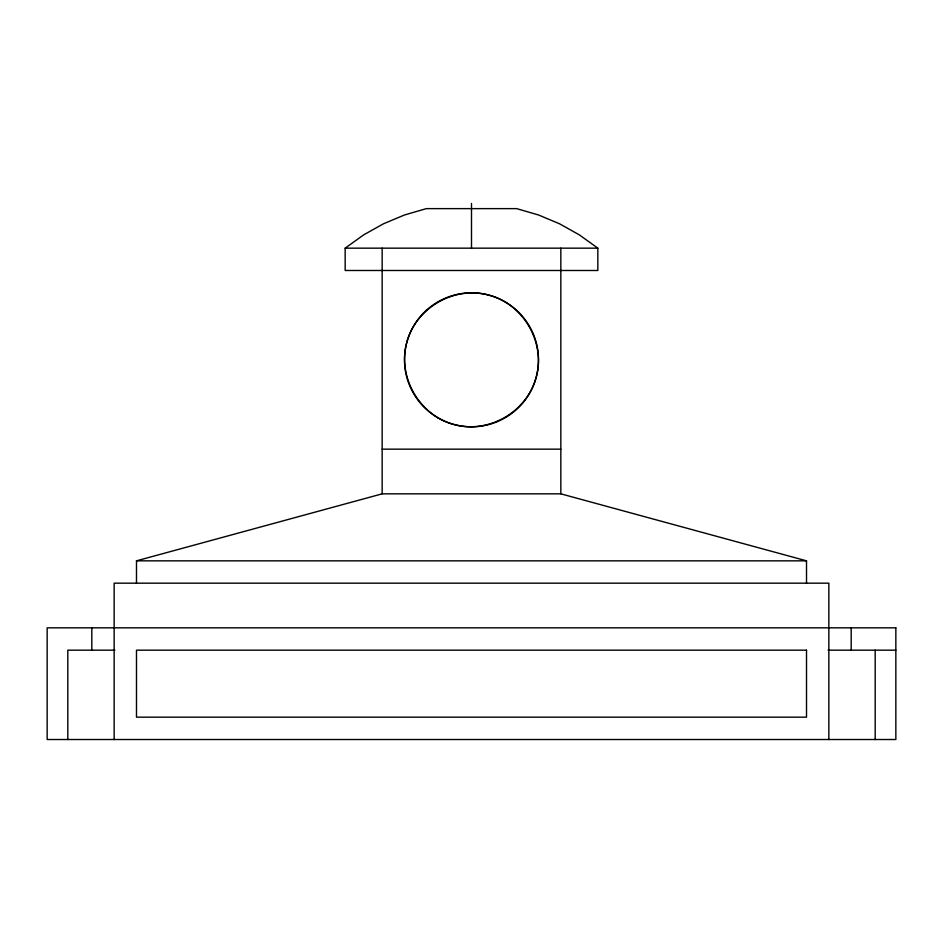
<?xml version="1.0" encoding="UTF-8"?>
<svg xmlns="http://www.w3.org/2000/svg" width="943" height="943" viewBox="0 0 943 943"><rect width="100%" height="100%" fill="white"/><g stroke="black" fill="none" stroke-linecap="round" stroke-linejoin="round"><path stroke-width="1.41" d="M345.162 248.162L363.644 234.878L383.506 223.774L404.5 214.98L426.354 208.627L516.646 208.627L538.5 214.98L559.494 223.774L579.356 234.878L597.838 248.162L597.838 270.488L345.162 270.488L345.162 248.162L597.838 248.162M136.487 583.175L136.487 560.837L382.163 493.837L560.837 493.837L806.513 560.837L806.513 583.175M382.163 449.163L560.837 449.163M136.487 560.837L806.513 560.837M114.893 650.175L67.813 650.175L67.813 739.512M828.107 650.175L895.85 650.175M875.187 650.175L875.187 739.512M851.187 627.838L851.187 650.175M828.85 739.512L828.85 583.175L114.15 583.175L114.15 739.512M560.837 248.162L560.837 493.837M471.5 203.488L471.5 248.162M382.163 248.162L382.163 493.837M91.813 627.838L91.813 650.175M406.775 342.486C397.286 377.07 419.458 415.486 454.161 424.55C488.733 434.051 527.161 411.867 536.225 377.165C545.714 342.592 523.542 304.176 488.839 295.112C454.267 285.611 415.839 307.795 406.775 342.486M895.85 627.838L47.15 627.838L47.15 739.512L895.85 739.512L895.85 627.838M806.513 650.175L136.487 650.175L136.487 717.175L806.513 717.175L806.513 650.175M438 417.855A67 67 0 0 0 538.5 359.825A67 67 0 0 0 438 301.807A67 67 0 0 0 438 417.855"/></g></svg>
